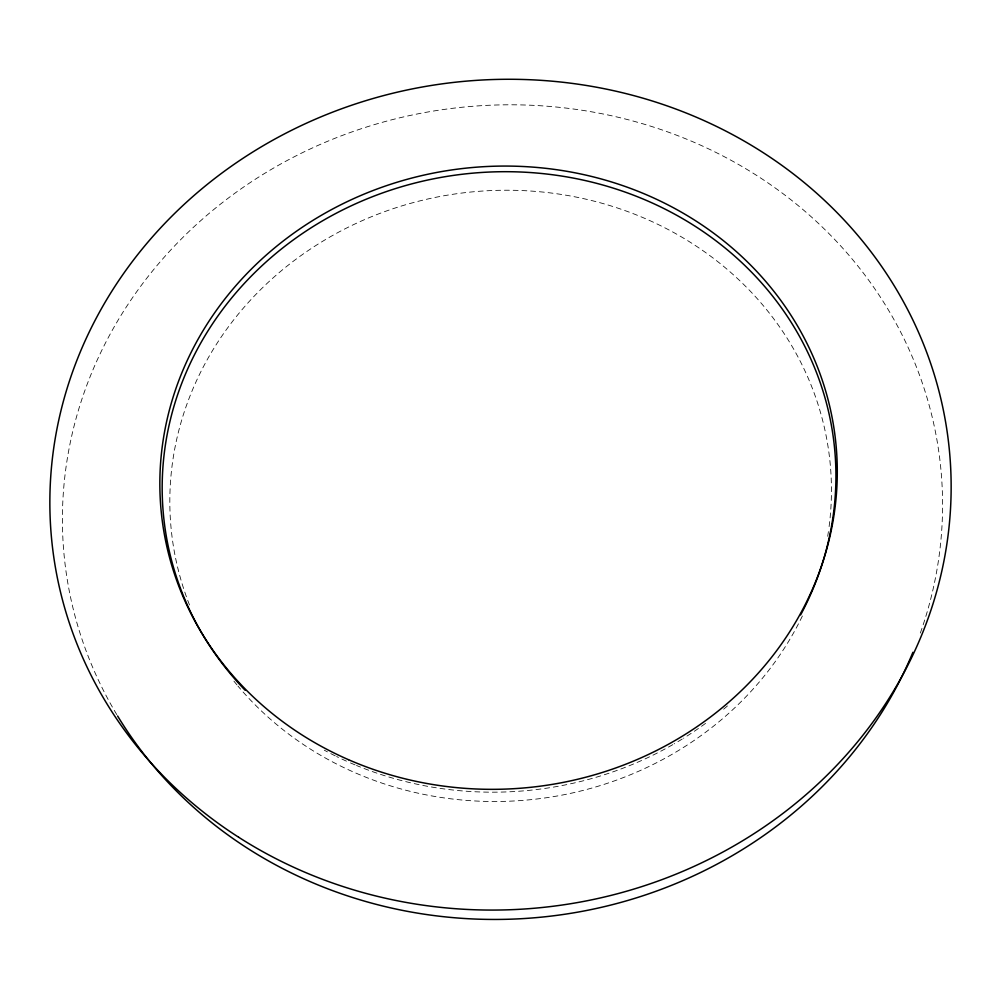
<?xml version="1.0" encoding="UTF-8"?>
<svg xmlns="http://www.w3.org/2000/svg" width="999" height="999" viewBox="0 0 999 999"><rect width="100%" height="100%" fill="white"/><g stroke="black" fill="none" stroke-linecap="round" stroke-linejoin="round"><path stroke-width="0.75" stroke-dasharray="5 3.75" d="M116.796 714.635A440.497 406.88 -6.5 0 1 463.236 107.13A440.497 406.88 -6.5 0 1 919.692 634.84M189.51 604.982A331.131 305.294 -6.5 0 1 464.922 192.67A331.131 305.294 -6.5 0 1 828.633 530.069M828.408 531.63A331.131 305.294 -6.5 0 1 827.684 536.301M802.384 616.008A331.131 305.294 -6.5 0 1 237.937 686.038M236.925 684.827A331.131 305.294 -6.5 0 1 233.928 681.168M727.447 705.943A337.212 309.877 -6.5 0 1 722.727 709.952M705.556 723.388A337.212 309.877 -6.5 0 1 683.503 738.261M682.18 739.073A337.212 309.877 -6.5 0 1 674.15 743.855M672.814 744.63A337.212 309.877 -6.5 0 1 356.506 765.484M355.057 764.884A337.212 309.877 -6.5 0 1 347.877 761.787M346.453 761.151A337.212 309.877 -6.5 0 1 336.613 756.53M335.214 755.843A337.212 309.877 -6.5 0 1 324.288 750.187"/><path stroke-width="1.5" d="M912.911 652.297A440.497 406.88 -6.5 0 1 532.629 917.931A440.497 406.88 -6.5 0 1 117.607 715.983M245.192 690.297A337.212 309.877 -6.5 0 1 246.428 281.156A337.212 309.877 -6.5 0 1 687.137 221.303A337.212 309.877 -6.5 0 1 800.636 614.872M238.624 837.224A451.098 414.922 -6.5 0 0 949.05 526.91A451.098 414.922 -6.5 0 0 313.823 119.892A451.098 414.922 -6.5 0 0 238.624 837.224M348.501 759.69A339.061 311.263 -6.5 0 0 836.575 451.585A339.061 311.263 -6.5 0 0 310.602 221.828A339.061 311.263 -6.5 0 0 348.501 759.69"/></g></svg>
